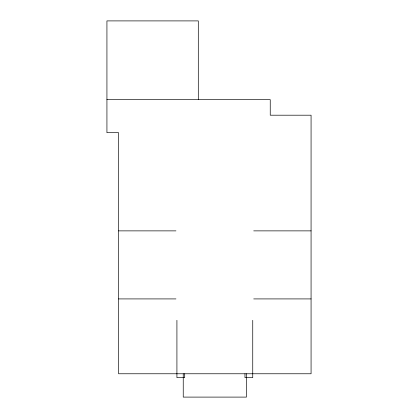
<?xml version="1.0" encoding="UTF-8"?>
<svg xmlns="http://www.w3.org/2000/svg" width="418" height="418" viewBox="0 0 418 418"><rect width="100%" height="100%" fill="white"/><g stroke="black" fill="none" stroke-linecap="round" stroke-linejoin="round"><path stroke-width="0.63" d="M106.93 99.641L270.242 99.641L270.242 115.196L311.07 115.196L311.07 373.77L118.597 373.77L118.597 132.689L106.93 132.689L106.93 20.9L198.304 20.9L198.304 99.641M118.597 230.872L175.947 230.872M253.716 230.872L311.07 230.872M118.597 298.917L175.947 298.917M253.716 298.917L311.07 298.917M252.744 320.303L252.744 377.658L244.969 377.658L244.969 373.77M246.427 373.77L246.427 397.1L183.241 397.1L183.241 373.77M184.699 373.77L184.699 377.658L176.918 377.658L176.918 320.303"/></g></svg>
